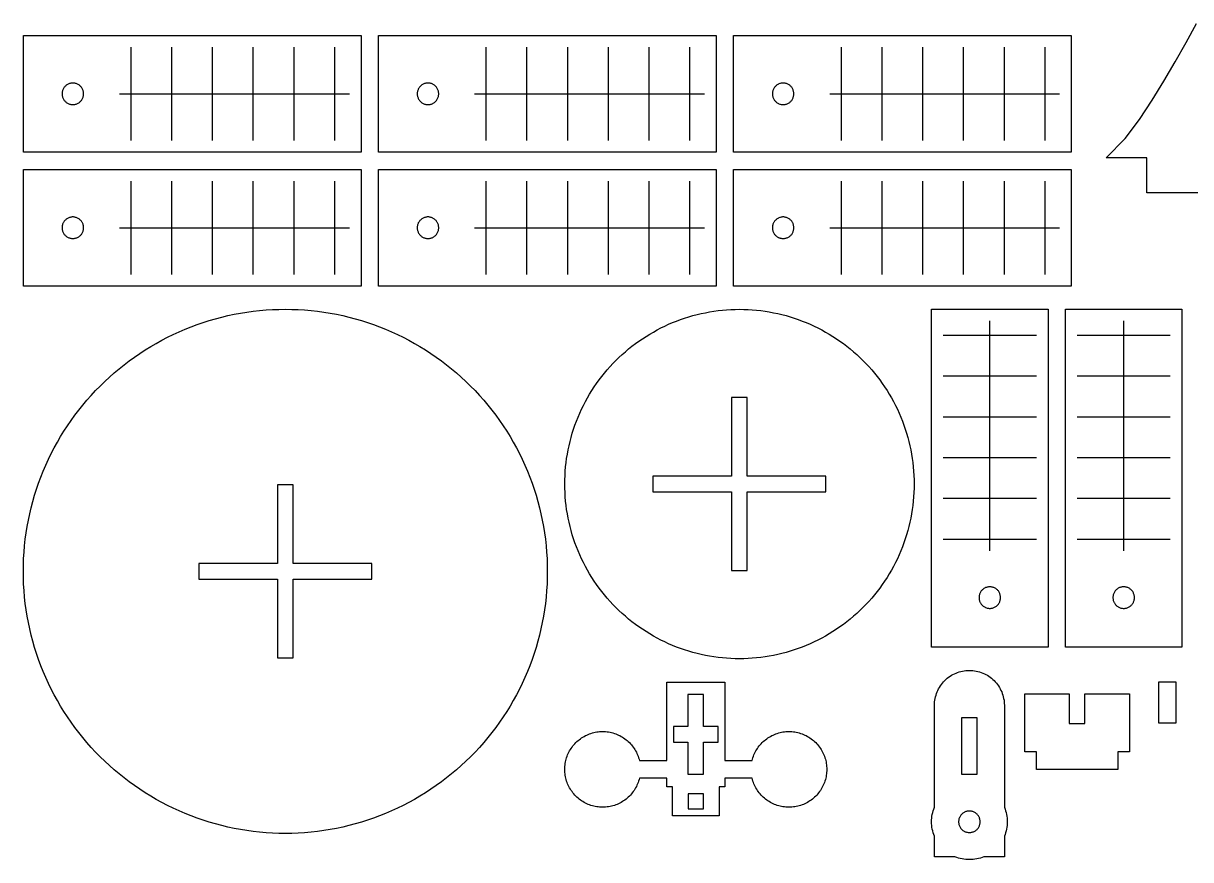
# Model space of a CAD drawing. Header units: millimetres. Extents: x 4 to 356, y 4 to 259.
# Drawn here: x 4 to 204.5, y 4.5 to 148.1 of the extents above; entities that cross this region are included whole.
import ezdxf

# ---------------------------------------------------------------- set-up
doc = ezdxf.new("R2010")
doc.units = ezdxf.units.MM
doc.layers.add('CUT', color=1, linetype='Continuous')
doc.layers.add('ENGRAVE', color=5, linetype='Continuous')

msp = doc.modelspace()

# ---------------------------------------------------------------- linework, layer by layer
at = {"layer": 'CUT'}
msp.add_lwpolyline([(210.65, 119), (197, 119), (197, 125), (190, 125), (193.27, 128.3), (195.7, 131.6), (197.88, 134.9), (199.92, 138.2), (201.86, 141.5), (203.72, 144.8), (205.52, 148.1)], dxfattribs=at)
for points in [[(4, 126), (4, 146), (62, 146), (62, 126)], [(65, 126), (65, 146), (123, 146), (123, 126)], [(126, 126), (126, 146), (184, 146), (184, 126)], [(14.35, 136.12), (14.33, 136.24), (14.31, 136.36), (14.29, 136.48), (14.25, 136.59), (14.21, 136.71), (14.16, 136.82), (14.1, 136.93), (14.04, 137.03), (13.97, 137.13), (13.89, 137.22), (13.81, 137.31), (13.72, 137.39), (13.63, 137.47), (13.53, 137.54), (13.42, 137.6), (13.32, 137.66), (13.21, 137.71), (13.09, 137.75), (12.98, 137.79), (12.86, 137.81), (12.74, 137.83), (12.62, 137.85), (12.5, 137.85), (12.38, 137.85), (12.26, 137.83), (12.14, 137.81), (12.02, 137.79), (11.91, 137.75), (11.79, 137.71), (11.68, 137.66), (11.57, 137.6), (11.47, 137.54), (11.37, 137.47), (11.28, 137.39), (11.19, 137.31), (11.11, 137.22), (11.03, 137.13), (10.96, 137.03), (10.9, 136.93), (10.84, 136.82), (10.79, 136.71), (10.75, 136.59), (10.71, 136.48), (10.69, 136.36), (10.67, 136.24), (10.65, 136.12), (10.65, 136), (10.65, 135.88), (10.67, 135.76), (10.69, 135.64), (10.71, 135.52), (10.75, 135.41), (10.79, 135.29), (10.84, 135.18), (10.9, 135.07), (10.96, 134.97), (11.03, 134.87), (11.11, 134.78), (11.19, 134.69), (11.28, 134.61), (11.37, 134.53), (11.47, 134.46), (11.57, 134.4), (11.68, 134.34), (11.79, 134.29), (11.91, 134.25), (12.02, 134.21), (12.14, 134.19), (12.26, 134.17), (12.38, 134.15), (12.5, 134.15), (12.62, 134.15), (12.74, 134.17), (12.86, 134.19), (12.98, 134.21), (13.09, 134.25), (13.21, 134.29), (13.32, 134.34), (13.42, 134.4), (13.53, 134.46), (13.63, 134.53), (13.72, 134.61), (13.81, 134.69), (13.89, 134.78), (13.97, 134.87), (14.04, 134.97), (14.1, 135.07), (14.16, 135.18), (14.21, 135.29), (14.25, 135.41), (14.29, 135.52), (14.31, 135.64), (14.33, 135.76), (14.35, 135.88), (14.35, 136)], [(75.35, 136.12), (75.33, 136.24), (75.31, 136.36), (75.29, 136.48), (75.25, 136.59), (75.21, 136.71), (75.16, 136.82), (75.1, 136.93), (75.04, 137.03), (74.97, 137.13), (74.89, 137.22), (74.81, 137.31), (74.72, 137.39), (74.63, 137.47), (74.53, 137.54), (74.42, 137.6), (74.32, 137.66), (74.21, 137.71), (74.09, 137.75), (73.98, 137.79), (73.86, 137.81), (73.74, 137.83), (73.62, 137.85), (73.5, 137.85), (73.38, 137.85), (73.26, 137.83), (73.14, 137.81), (73.02, 137.79), (72.91, 137.75), (72.79, 137.71), (72.68, 137.66), (72.58, 137.6), (72.47, 137.54), (72.37, 137.47), (72.28, 137.39), (72.19, 137.31), (72.11, 137.22), (72.03, 137.13), (71.96, 137.03), (71.9, 136.93), (71.84, 136.82), (71.79, 136.71), (71.75, 136.59), (71.71, 136.48), (71.69, 136.36), (71.67, 136.24), (71.65, 136.12), (71.65, 136), (71.65, 135.88), (71.67, 135.76), (71.69, 135.64), (71.71, 135.52), (71.75, 135.41), (71.79, 135.29), (71.84, 135.18), (71.9, 135.07), (71.96, 134.97), (72.03, 134.87), (72.11, 134.78), (72.19, 134.69), (72.28, 134.61), (72.37, 134.53), (72.47, 134.46), (72.58, 134.4), (72.68, 134.34), (72.79, 134.29), (72.91, 134.25), (73.02, 134.21), (73.14, 134.19), (73.26, 134.17), (73.38, 134.15), (73.5, 134.15), (73.62, 134.15), (73.74, 134.17), (73.86, 134.19), (73.98, 134.21), (74.09, 134.25), (74.21, 134.29), (74.32, 134.34), (74.42, 134.4), (74.53, 134.46), (74.63, 134.53), (74.72, 134.61), (74.81, 134.69), (74.89, 134.78), (74.97, 134.87), (75.04, 134.97), (75.1, 135.07), (75.16, 135.18), (75.21, 135.29), (75.25, 135.41), (75.29, 135.52), (75.31, 135.64), (75.33, 135.76), (75.35, 135.88), (75.35, 136)], [(136.35, 136.12), (136.33, 136.24), (136.31, 136.36), (136.29, 136.48), (136.25, 136.59), (136.21, 136.71), (136.16, 136.82), (136.1, 136.93), (136.04, 137.03), (135.97, 137.13), (135.89, 137.22), (135.81, 137.31), (135.72, 137.39), (135.63, 137.47), (135.53, 137.54), (135.43, 137.6), (135.32, 137.66), (135.21, 137.71), (135.09, 137.75), (134.98, 137.79), (134.86, 137.81), (134.74, 137.83), (134.62, 137.85), (134.5, 137.85), (134.38, 137.85), (134.26, 137.83), (134.14, 137.81), (134.02, 137.79), (133.91, 137.75), (133.79, 137.71), (133.68, 137.66), (133.57, 137.6), (133.47, 137.54), (133.37, 137.47), (133.28, 137.39), (133.19, 137.31), (133.11, 137.22), (133.03, 137.13), (132.96, 137.03), (132.9, 136.93), (132.84, 136.82), (132.79, 136.71), (132.75, 136.59), (132.71, 136.48), (132.69, 136.36), (132.67, 136.24), (132.65, 136.12), (132.65, 136), (132.65, 135.88), (132.67, 135.76), (132.69, 135.64), (132.71, 135.52), (132.75, 135.41), (132.79, 135.29), (132.84, 135.18), (132.9, 135.07), (132.96, 134.97), (133.03, 134.87), (133.11, 134.78), (133.19, 134.69), (133.28, 134.61), (133.37, 134.53), (133.47, 134.46), (133.57, 134.4), (133.68, 134.34), (133.79, 134.29), (133.91, 134.25), (134.02, 134.21), (134.14, 134.19), (134.26, 134.17), (134.38, 134.15), (134.5, 134.15), (134.62, 134.15), (134.74, 134.17), (134.86, 134.19), (134.98, 134.21), (135.09, 134.25), (135.21, 134.29), (135.32, 134.34), (135.43, 134.4), (135.53, 134.46), (135.63, 134.53), (135.72, 134.61), (135.81, 134.69), (135.89, 134.78), (135.97, 134.87), (136.04, 134.97), (136.1, 135.07), (136.16, 135.18), (136.21, 135.29), (136.25, 135.41), (136.29, 135.52), (136.31, 135.64), (136.33, 135.76), (136.35, 135.88), (136.35, 136)], [(4, 103), (4, 123), (62, 123), (62, 103)], [(65, 103), (65, 123), (123, 123), (123, 103)], [(126, 103), (126, 123), (184, 123), (184, 103)], [(14.35, 113.12), (14.33, 113.24), (14.31, 113.36), (14.29, 113.48), (14.25, 113.59), (14.21, 113.71), (14.16, 113.82), (14.1, 113.93), (14.04, 114.03), (13.97, 114.13), (13.89, 114.22), (13.81, 114.31), (13.72, 114.39), (13.63, 114.47), (13.53, 114.54), (13.42, 114.6), (13.32, 114.66), (13.21, 114.71), (13.09, 114.75), (12.98, 114.79), (12.86, 114.81), (12.74, 114.83), (12.62, 114.85), (12.5, 114.85), (12.38, 114.85), (12.26, 114.83), (12.14, 114.81), (12.02, 114.79), (11.91, 114.75), (11.79, 114.71), (11.68, 114.66), (11.57, 114.6), (11.47, 114.54), (11.37, 114.47), (11.28, 114.39), (11.19, 114.31), (11.11, 114.22), (11.03, 114.13), (10.96, 114.03), (10.9, 113.93), (10.84, 113.82), (10.79, 113.71), (10.75, 113.59), (10.71, 113.48), (10.69, 113.36), (10.67, 113.24), (10.65, 113.12), (10.65, 113), (10.65, 112.88), (10.67, 112.76), (10.69, 112.64), (10.71, 112.52), (10.75, 112.41), (10.79, 112.29), (10.84, 112.18), (10.9, 112.07), (10.96, 111.97), (11.03, 111.87), (11.11, 111.78), (11.19, 111.69), (11.28, 111.61), (11.37, 111.53), (11.47, 111.46), (11.57, 111.4), (11.68, 111.34), (11.79, 111.29), (11.91, 111.25), (12.02, 111.21), (12.14, 111.19), (12.26, 111.17), (12.38, 111.15), (12.5, 111.15), (12.62, 111.15), (12.74, 111.17), (12.86, 111.19), (12.98, 111.21), (13.09, 111.25), (13.21, 111.29), (13.32, 111.34), (13.42, 111.4), (13.53, 111.46), (13.63, 111.53), (13.72, 111.61), (13.81, 111.69), (13.89, 111.78), (13.97, 111.87), (14.04, 111.97), (14.1, 112.07), (14.16, 112.18), (14.21, 112.29), (14.25, 112.41), (14.29, 112.52), (14.31, 112.64), (14.33, 112.76), (14.35, 112.88), (14.35, 113)], [(75.35, 113.12), (75.33, 113.24), (75.31, 113.36), (75.29, 113.48), (75.25, 113.59), (75.21, 113.71), (75.16, 113.82), (75.1, 113.93), (75.04, 114.03), (74.97, 114.13), (74.89, 114.22), (74.81, 114.31), (74.72, 114.39), (74.63, 114.47), (74.53, 114.54), (74.42, 114.6), (74.32, 114.66), (74.21, 114.71), (74.09, 114.75), (73.98, 114.79), (73.86, 114.81), (73.74, 114.83), (73.62, 114.85), (73.5, 114.85), (73.38, 114.85), (73.26, 114.83), (73.14, 114.81), (73.02, 114.79), (72.91, 114.75), (72.79, 114.71), (72.68, 114.66), (72.58, 114.6), (72.47, 114.54), (72.37, 114.47), (72.28, 114.39), (72.19, 114.31), (72.11, 114.22), (72.03, 114.13), (71.96, 114.03), (71.9, 113.93), (71.84, 113.82), (71.79, 113.71), (71.75, 113.59), (71.71, 113.48), (71.69, 113.36), (71.67, 113.24), (71.65, 113.12), (71.65, 113), (71.65, 112.88), (71.67, 112.76), (71.69, 112.64), (71.71, 112.52), (71.75, 112.41), (71.79, 112.29), (71.84, 112.18), (71.9, 112.07), (71.96, 111.97), (72.03, 111.87), (72.11, 111.78), (72.19, 111.69), (72.28, 111.61), (72.37, 111.53), (72.47, 111.46), (72.58, 111.4), (72.68, 111.34), (72.79, 111.29), (72.91, 111.25), (73.02, 111.21), (73.14, 111.19), (73.26, 111.17), (73.38, 111.15), (73.5, 111.15), (73.62, 111.15), (73.74, 111.17), (73.86, 111.19), (73.98, 111.21), (74.09, 111.25), (74.21, 111.29), (74.32, 111.34), (74.42, 111.4), (74.53, 111.46), (74.63, 111.53), (74.72, 111.61), (74.81, 111.69), (74.89, 111.78), (74.97, 111.87), (75.04, 111.97), (75.1, 112.07), (75.16, 112.18), (75.21, 112.29), (75.25, 112.41), (75.29, 112.52), (75.31, 112.64), (75.33, 112.76), (75.35, 112.88), (75.35, 113)], [(136.35, 113.12), (136.33, 113.24), (136.31, 113.36), (136.29, 113.48), (136.25, 113.59), (136.21, 113.71), (136.16, 113.82), (136.1, 113.93), (136.04, 114.03), (135.97, 114.13), (135.89, 114.22), (135.81, 114.31), (135.72, 114.39), (135.63, 114.47), (135.53, 114.54), (135.43, 114.6), (135.32, 114.66), (135.21, 114.71), (135.09, 114.75), (134.98, 114.79), (134.86, 114.81), (134.74, 114.83), (134.62, 114.85), (134.5, 114.85), (134.38, 114.85), (134.26, 114.83), (134.14, 114.81), (134.02, 114.79), (133.91, 114.75), (133.79, 114.71), (133.68, 114.66), (133.57, 114.6), (133.47, 114.54), (133.37, 114.47), (133.28, 114.39), (133.19, 114.31), (133.11, 114.22), (133.03, 114.13), (132.96, 114.03), (132.9, 113.93), (132.84, 113.82), (132.79, 113.71), (132.75, 113.59), (132.71, 113.48), (132.69, 113.36), (132.67, 113.24), (132.65, 113.12), (132.65, 113), (132.65, 112.88), (132.67, 112.76), (132.69, 112.64), (132.71, 112.52), (132.75, 112.41), (132.79, 112.29), (132.84, 112.18), (132.9, 112.07), (132.96, 111.97), (133.03, 111.87), (133.11, 111.78), (133.19, 111.69), (133.28, 111.61), (133.37, 111.53), (133.47, 111.46), (133.57, 111.4), (133.68, 111.34), (133.79, 111.29), (133.91, 111.25), (134.02, 111.21), (134.14, 111.19), (134.26, 111.17), (134.38, 111.15), (134.5, 111.15), (134.62, 111.15), (134.74, 111.17), (134.86, 111.19), (134.98, 111.21), (135.09, 111.25), (135.21, 111.29), (135.32, 111.34), (135.43, 111.4), (135.53, 111.46), (135.63, 111.53), (135.72, 111.61), (135.81, 111.69), (135.89, 111.78), (135.97, 111.87), (136.04, 111.97), (136.1, 112.07), (136.16, 112.18), (136.21, 112.29), (136.25, 112.41), (136.29, 112.52), (136.31, 112.64), (136.33, 112.76), (136.35, 112.88), (136.35, 113)], [(93.99, 52.9), (93.95, 51.79), (93.88, 50.69), (93.78, 49.59), (93.66, 48.49), (93.51, 47.4), (93.34, 46.31), (93.14, 45.22), (92.91, 44.14), (92.65, 43.07), (92.37, 42), (92.06, 40.94), (91.73, 39.88), (91.37, 38.84), (90.98, 37.8), (90.57, 36.78), (90.14, 35.76), (89.68, 34.76), (89.2, 33.77), (88.69, 32.79), (88.15, 31.82), (87.6, 30.87), (87.02, 29.93), (86.42, 29), (85.79, 28.09), (85.14, 27.19), (84.48, 26.31), (83.79, 25.45), (83.07, 24.61), (82.34, 23.78), (81.59, 22.97), (80.82, 22.18), (80.03, 21.41), (79.22, 20.66), (78.39, 19.93), (77.55, 19.21), (76.69, 18.52), (75.81, 17.86), (74.91, 17.21), (74, 16.58), (73.07, 15.98), (72.13, 15.4), (71.18, 14.85), (70.21, 14.31), (69.23, 13.8), (68.24, 13.32), (67.24, 12.86), (66.22, 12.43), (65.2, 12.02), (64.16, 11.63), (63.12, 11.27), (62.06, 10.94), (61, 10.63), (59.93, 10.35), (58.86, 10.09), (57.78, 9.86), (56.69, 9.66), (55.6, 9.49), (54.51, 9.34), (53.41, 9.22), (52.31, 9.12), (51.21, 9.05), (50.1, 9.01), (49, 9), (47.9, 9.01), (46.79, 9.05), (45.69, 9.12), (44.59, 9.22), (43.49, 9.34), (42.4, 9.49), (41.31, 9.66), (40.22, 9.86), (39.14, 10.09), (38.07, 10.35), (37, 10.63), (35.94, 10.94), (34.88, 11.27), (33.84, 11.63), (32.8, 12.02), (31.78, 12.43), (30.76, 12.86), (29.76, 13.32), (28.77, 13.8), (27.79, 14.31), (26.82, 14.85), (25.87, 15.4), (24.93, 15.98), (24, 16.58), (23.09, 17.21), (22.19, 17.86), (21.31, 18.52), (20.45, 19.21), (19.61, 19.93), (18.78, 20.66), (17.97, 21.41), (17.18, 22.18), (16.41, 22.97), (15.66, 23.78), (14.93, 24.61), (14.21, 25.45), (13.52, 26.31), (12.86, 27.19), (12.21, 28.09), (11.58, 29), (10.98, 29.93), (10.4, 30.87), (9.85, 31.82), (9.31, 32.79), (8.8, 33.77), (8.32, 34.76), (7.86, 35.76), (7.43, 36.78), (7.02, 37.8), (6.63, 38.84), (6.27, 39.88), (5.94, 40.94), (5.63, 42), (5.35, 43.07), (5.09, 44.14), (4.86, 45.22), (4.66, 46.31), (4.49, 47.4), (4.34, 48.49), (4.22, 49.59), (4.12, 50.69), (4.05, 51.79), (4.01, 52.9), (4, 54), (4.01, 55.1), (4.05, 56.21), (4.12, 57.31), (4.22, 58.41), (4.34, 59.51), (4.49, 60.6), (4.66, 61.69), (4.86, 62.78), (5.09, 63.86), (5.35, 64.93), (5.63, 66), (5.94, 67.06), (6.27, 68.12), (6.63, 69.16), (7.02, 70.2), (7.43, 71.22), (7.86, 72.24), (8.32, 73.24), (8.8, 74.23), (9.31, 75.21), (9.85, 76.18), (10.4, 77.13), (10.98, 78.07), (11.58, 79), (12.21, 79.91), (12.86, 80.81), (13.52, 81.69), (14.21, 82.55), (14.93, 83.39), (15.66, 84.22), (16.41, 85.03), (17.18, 85.82), (17.97, 86.59), (18.78, 87.34), (19.61, 88.07), (20.45, 88.79), (21.31, 89.48), (22.19, 90.14), (23.09, 90.79), (24, 91.42), (24.93, 92.02), (25.87, 92.6), (26.82, 93.15), (27.79, 93.69), (28.77, 94.2), (29.76, 94.68), (30.76, 95.14), (31.78, 95.57), (32.8, 95.98), (33.84, 96.37), (34.88, 96.73), (35.94, 97.06), (37, 97.37), (38.07, 97.65), (39.14, 97.91), (40.22, 98.14), (41.31, 98.34), (42.4, 98.51), (43.49, 98.66), (44.59, 98.78), (45.69, 98.88), (46.79, 98.95), (47.9, 98.99), (49, 99), (50.1, 98.99), (51.21, 98.95), (52.31, 98.88), (53.41, 98.78), (54.51, 98.66), (55.6, 98.51), (56.69, 98.34), (57.78, 98.14), (58.86, 97.91), (59.93, 97.65), (61, 97.37), (62.06, 97.06), (63.12, 96.73), (64.16, 96.37), (65.2, 95.98), (66.22, 95.57), (67.24, 95.14), (68.24, 94.68), (69.23, 94.2), (70.21, 93.69), (71.18, 93.15), (72.13, 92.6), (73.07, 92.02), (74, 91.42), (74.91, 90.79), (75.81, 90.14), (76.69, 89.48), (77.55, 88.79), (78.39, 88.07), (79.22, 87.34), (80.03, 86.59), (80.82, 85.82), (81.59, 85.03), (82.34, 84.22), (83.07, 83.39), (83.79, 82.55), (84.48, 81.69), (85.14, 80.81), (85.79, 79.91), (86.42, 79), (87.02, 78.07), (87.6, 77.13), (88.15, 76.18), (88.69, 75.21), (89.2, 74.23), (89.68, 73.24), (90.14, 72.24), (90.57, 71.22), (90.98, 70.2), (91.37, 69.16), (91.73, 68.12), (92.06, 67.06), (92.37, 66), (92.65, 64.93), (92.91, 63.86), (93.14, 62.78), (93.34, 61.69), (93.51, 60.6), (93.66, 59.51), (93.78, 58.41), (93.88, 57.31), (93.95, 56.21), (93.99, 55.1), (94, 54)], [(156.99, 68.26), (156.96, 67.53), (156.92, 66.79), (156.86, 66.06), (156.77, 65.33), (156.68, 64.6), (156.56, 63.87), (156.42, 63.15), (156.27, 62.43), (156.1, 61.71), (155.91, 61), (155.71, 60.29), (155.49, 59.59), (155.25, 58.89), (154.99, 58.2), (154.72, 57.52), (154.43, 56.84), (154.12, 56.17), (153.8, 55.51), (153.46, 54.86), (153.1, 54.21), (152.73, 53.58), (152.35, 52.95), (151.94, 52.33), (151.53, 51.73), (151.1, 51.13), (150.65, 50.54), (150.19, 49.97), (149.72, 49.4), (149.23, 48.85), (148.73, 48.31), (148.21, 47.79), (147.69, 47.27), (147.15, 46.77), (146.6, 46.28), (146.03, 45.81), (145.46, 45.35), (144.87, 44.9), (144.27, 44.47), (143.67, 44.06), (143.05, 43.65), (142.42, 43.27), (141.79, 42.9), (141.14, 42.54), (140.49, 42.2), (139.83, 41.88), (139.16, 41.57), (138.48, 41.28), (137.8, 41.01), (137.11, 40.75), (136.41, 40.51), (135.71, 40.29), (135, 40.09), (134.29, 39.9), (133.57, 39.73), (132.85, 39.58), (132.13, 39.44), (131.4, 39.32), (130.67, 39.23), (129.94, 39.14), (129.21, 39.08), (128.47, 39.04), (127.74, 39.01), (127, 39), (126.26, 39.01), (125.53, 39.04), (124.79, 39.08), (124.06, 39.14), (123.33, 39.23), (122.6, 39.32), (121.87, 39.44), (121.15, 39.58), (120.43, 39.73), (119.71, 39.9), (119, 40.09), (118.29, 40.29), (117.59, 40.51), (116.89, 40.75), (116.2, 41.01), (115.52, 41.28), (114.84, 41.57), (114.17, 41.88), (113.51, 42.2), (112.86, 42.54), (112.21, 42.9), (111.58, 43.27), (110.95, 43.65), (110.33, 44.06), (109.73, 44.47), (109.13, 44.9), (108.54, 45.35), (107.97, 45.81), (107.4, 46.28), (106.85, 46.77), (106.31, 47.27), (105.79, 47.79), (105.27, 48.31), (104.77, 48.85), (104.28, 49.4), (103.81, 49.97), (103.35, 50.54), (102.9, 51.13), (102.47, 51.73), (102.06, 52.33), (101.65, 52.95), (101.27, 53.58), (100.9, 54.21), (100.54, 54.86), (100.2, 55.51), (99.88, 56.17), (99.57, 56.84), (99.28, 57.52), (99.01, 58.2), (98.75, 58.89), (98.51, 59.59), (98.29, 60.29), (98.09, 61), (97.9, 61.71), (97.73, 62.43), (97.58, 63.15), (97.44, 63.87), (97.32, 64.6), (97.23, 65.33), (97.14, 66.06), (97.08, 66.79), (97.04, 67.53), (97.01, 68.26), (97, 69), (97.01, 69.74), (97.04, 70.47), (97.08, 71.21), (97.14, 71.94), (97.23, 72.67), (97.32, 73.4), (97.44, 74.13), (97.58, 74.85), (97.73, 75.57), (97.9, 76.29), (98.09, 77), (98.29, 77.71), (98.51, 78.41), (98.75, 79.11), (99.01, 79.8), (99.28, 80.48), (99.57, 81.16), (99.88, 81.83), (100.2, 82.49), (100.54, 83.14), (100.9, 83.79), (101.27, 84.42), (101.65, 85.05), (102.06, 85.67), (102.47, 86.27), (102.9, 86.87), (103.35, 87.46), (103.81, 88.03), (104.28, 88.6), (104.77, 89.15), (105.27, 89.69), (105.79, 90.21), (106.31, 90.73), (106.85, 91.23), (107.4, 91.72), (107.97, 92.19), (108.54, 92.65), (109.13, 93.1), (109.73, 93.53), (110.33, 93.94), (110.95, 94.35), (111.58, 94.73), (112.21, 95.1), (112.86, 95.46), (113.51, 95.8), (114.17, 96.12), (114.84, 96.43), (115.52, 96.72), (116.2, 96.99), (116.89, 97.25), (117.59, 97.49), (118.29, 97.71), (119, 97.91), (119.71, 98.1), (120.43, 98.27), (121.15, 98.42), (121.87, 98.56), (122.6, 98.68), (123.33, 98.77), (124.06, 98.86), (124.79, 98.92), (125.53, 98.96), (126.26, 98.99), (127, 99), (127.74, 98.99), (128.47, 98.96), (129.21, 98.92), (129.94, 98.86), (130.67, 98.77), (131.4, 98.68), (132.13, 98.56), (132.85, 98.42), (133.57, 98.27), (134.29, 98.1), (135, 97.91), (135.71, 97.71), (136.41, 97.49), (137.11, 97.25), (137.8, 96.99), (138.48, 96.72), (139.16, 96.43), (139.83, 96.12), (140.49, 95.8), (141.14, 95.46), (141.79, 95.1), (142.42, 94.73), (143.05, 94.35), (143.67, 93.94), (144.27, 93.53), (144.87, 93.1), (145.46, 92.65), (146.03, 92.19), (146.6, 91.72), (147.15, 91.23), (147.69, 90.73), (148.21, 90.21), (148.73, 89.69), (149.23, 89.15), (149.72, 88.6), (150.19, 88.03), (150.65, 87.46), (151.1, 86.87), (151.53, 86.27), (151.94, 85.67), (152.35, 85.05), (152.73, 84.42), (153.1, 83.79), (153.46, 83.14), (153.8, 82.49), (154.12, 81.83), (154.43, 81.16), (154.72, 80.48), (154.99, 79.8), (155.25, 79.11), (155.49, 78.41), (155.71, 77.71), (155.91, 77), (156.1, 76.29), (156.27, 75.57), (156.42, 74.85), (156.56, 74.13), (156.68, 73.4), (156.77, 72.67), (156.86, 71.94), (156.92, 71.21), (156.96, 70.47), (156.99, 69.74), (157, 69)], [(180, 41), (160, 41), (160, 99), (180, 99)], [(203, 41), (183, 41), (183, 99), (203, 99)], [(128.35, 70.35), (128.35, 83.85), (125.65, 83.85), (125.65, 70.35), (112.15, 70.35), (112.15, 67.65), (125.65, 67.65), (125.65, 54.15), (128.35, 54.15), (128.35, 67.65), (141.85, 67.65), (141.85, 70.35)], [(50.35, 55.35), (50.35, 68.85), (47.65, 68.85), (47.65, 55.35), (34.15, 55.35), (34.15, 52.65), (47.65, 52.65), (47.65, 39.15), (50.35, 39.15), (50.35, 52.65), (63.85, 52.65), (63.85, 55.35)], [(169.88, 51.35), (169.76, 51.33), (169.64, 51.31), (169.52, 51.29), (169.41, 51.25), (169.29, 51.21), (169.18, 51.16), (169.07, 51.1), (168.97, 51.04), (168.87, 50.97), (168.78, 50.89), (168.69, 50.81), (168.61, 50.72), (168.53, 50.63), (168.46, 50.53), (168.4, 50.43), (168.34, 50.32), (168.29, 50.21), (168.25, 50.09), (168.21, 49.98), (168.19, 49.86), (168.17, 49.74), (168.15, 49.62), (168.15, 49.5), (168.15, 49.38), (168.17, 49.26), (168.19, 49.14), (168.21, 49.02), (168.25, 48.91), (168.29, 48.79), (168.34, 48.68), (168.4, 48.57), (168.46, 48.47), (168.53, 48.37), (168.61, 48.28), (168.69, 48.19), (168.78, 48.11), (168.87, 48.03), (168.97, 47.96), (169.07, 47.9), (169.18, 47.84), (169.29, 47.79), (169.41, 47.75), (169.52, 47.71), (169.64, 47.69), (169.76, 47.67), (169.88, 47.65), (170, 47.65), (170.12, 47.65), (170.24, 47.67), (170.36, 47.69), (170.48, 47.71), (170.59, 47.75), (170.71, 47.79), (170.82, 47.84), (170.93, 47.9), (171.03, 47.96), (171.13, 48.03), (171.22, 48.11), (171.31, 48.19), (171.39, 48.28), (171.47, 48.37), (171.54, 48.47), (171.6, 48.57), (171.66, 48.68), (171.71, 48.79), (171.75, 48.91), (171.79, 49.02), (171.81, 49.14), (171.83, 49.26), (171.85, 49.38), (171.85, 49.5), (171.85, 49.62), (171.83, 49.74), (171.81, 49.86), (171.79, 49.98), (171.75, 50.09), (171.71, 50.21), (171.66, 50.32), (171.6, 50.43), (171.54, 50.53), (171.47, 50.63), (171.39, 50.72), (171.31, 50.81), (171.22, 50.89), (171.13, 50.97), (171.03, 51.04), (170.93, 51.1), (170.82, 51.16), (170.71, 51.21), (170.59, 51.25), (170.48, 51.29), (170.36, 51.31), (170.24, 51.33), (170.12, 51.35), (170, 51.35)], [(192.88, 51.35), (192.76, 51.33), (192.64, 51.31), (192.52, 51.29), (192.41, 51.25), (192.29, 51.21), (192.18, 51.16), (192.07, 51.1), (191.97, 51.04), (191.87, 50.97), (191.78, 50.89), (191.69, 50.81), (191.61, 50.72), (191.53, 50.63), (191.46, 50.53), (191.4, 50.43), (191.34, 50.32), (191.29, 50.21), (191.25, 50.09), (191.21, 49.98), (191.19, 49.86), (191.17, 49.74), (191.15, 49.62), (191.15, 49.5), (191.15, 49.38), (191.17, 49.26), (191.19, 49.14), (191.21, 49.02), (191.25, 48.91), (191.29, 48.79), (191.34, 48.68), (191.4, 48.57), (191.46, 48.47), (191.53, 48.37), (191.61, 48.28), (191.69, 48.19), (191.78, 48.11), (191.87, 48.03), (191.97, 47.96), (192.07, 47.9), (192.18, 47.84), (192.29, 47.79), (192.41, 47.75), (192.52, 47.71), (192.64, 47.69), (192.76, 47.67), (192.88, 47.65), (193, 47.65), (193.12, 47.65), (193.24, 47.67), (193.36, 47.69), (193.48, 47.71), (193.59, 47.75), (193.71, 47.79), (193.82, 47.84), (193.93, 47.9), (194.03, 47.96), (194.13, 48.03), (194.22, 48.11), (194.31, 48.19), (194.39, 48.28), (194.47, 48.37), (194.54, 48.47), (194.6, 48.57), (194.66, 48.68), (194.71, 48.79), (194.75, 48.91), (194.79, 49.02), (194.81, 49.14), (194.83, 49.26), (194.85, 49.38), (194.85, 49.5), (194.85, 49.62), (194.83, 49.74), (194.81, 49.86), (194.79, 49.98), (194.75, 50.09), (194.71, 50.21), (194.66, 50.32), (194.6, 50.43), (194.54, 50.53), (194.47, 50.63), (194.39, 50.72), (194.31, 50.81), (194.22, 50.89), (194.13, 50.97), (194.03, 51.04), (193.93, 51.1), (193.82, 51.16), (193.71, 51.21), (193.59, 51.25), (193.48, 51.29), (193.36, 51.31), (193.24, 51.33), (193.12, 51.35), (193, 51.35)], [(172.72, 12.89), (172.81, 12.58), (172.88, 12.27), (172.93, 11.95), (172.97, 11.64), (172.99, 11.32), (173, 11), (172.99, 10.68), (172.97, 10.36), (172.93, 10.05), (172.88, 9.73), (172.81, 9.42), (172.72, 9.11), (172.62, 8.81), (172.51, 8.51), (172.5, 8.5), (172.5, 5), (169, 5), (168.99, 4.99), (168.69, 4.88), (168.39, 4.78), (168.08, 4.69), (167.77, 4.62), (167.45, 4.57), (167.14, 4.53), (166.82, 4.51), (166.5, 4.5), (166.18, 4.51), (165.86, 4.53), (165.55, 4.57), (165.23, 4.62), (164.92, 4.69), (164.61, 4.78), (164.31, 4.88), (164.01, 4.99), (164, 5), (160.5, 5), (160.5, 8.5), (160.49, 8.51), (160.38, 8.81), (160.28, 9.11), (160.19, 9.42), (160.12, 9.73), (160.07, 10.05), (160.03, 10.36), (160.01, 10.68), (160, 11), (160.01, 11.32), (160.03, 11.64), (160.07, 11.95), (160.12, 12.27), (160.19, 12.58), (160.28, 12.89), (160.38, 13.19), (160.49, 13.49), (160.5, 13.5), (160.5, 31), (160.51, 31.29), (160.53, 31.59), (160.56, 31.88), (160.62, 32.17), (160.68, 32.46), (160.76, 32.74), (160.85, 33.02), (160.96, 33.3), (161.08, 33.57), (161.21, 33.83), (161.35, 34.08), (161.51, 34.33), (161.68, 34.57), (161.86, 34.81), (162.05, 35.03), (162.26, 35.24), (162.47, 35.45), (162.69, 35.64), (162.93, 35.82), (163.17, 35.99), (163.42, 36.15), (163.67, 36.29), (163.93, 36.42), (164.2, 36.54), (164.48, 36.65), (164.76, 36.74), (165.04, 36.82), (165.33, 36.88), (165.62, 36.94), (165.91, 36.97), (166.21, 36.99), (166.5, 37), (166.79, 36.99), (167.09, 36.97), (167.38, 36.94), (167.67, 36.88), (167.96, 36.82), (168.24, 36.74), (168.52, 36.65), (168.8, 36.54), (169.07, 36.42), (169.33, 36.29), (169.58, 36.15), (169.83, 35.99), (170.07, 35.82), (170.31, 35.64), (170.53, 35.45), (170.74, 35.24), (170.95, 35.03), (171.14, 34.81), (171.32, 34.57), (171.49, 34.33), (171.65, 34.08), (171.79, 33.83), (171.92, 33.57), (172.04, 33.3), (172.15, 33.02), (172.24, 32.74), (172.32, 32.46), (172.38, 32.17), (172.44, 31.88), (172.47, 31.59), (172.49, 31.29), (172.5, 31), (172.5, 13.5), (172.51, 13.49), (172.62, 13.19)], [(136.52, 26.42), (136.77, 26.38), (137.02, 26.32), (137.26, 26.26), (137.51, 26.18), (137.75, 26.1), (137.99, 26.01), (138.22, 25.9), (138.45, 25.79), (138.68, 25.67), (138.9, 25.54), (139.11, 25.4), (139.32, 25.26), (139.52, 25.1), (139.72, 24.94), (139.91, 24.77), (140.1, 24.6), (140.27, 24.41), (140.44, 24.22), (140.6, 24.02), (140.76, 23.82), (140.9, 23.61), (141.04, 23.4), (141.17, 23.18), (141.29, 22.95), (141.4, 22.72), (141.51, 22.49), (141.6, 22.25), (141.68, 22.01), (141.76, 21.76), (141.82, 21.52), (141.88, 21.27), (141.92, 21.02), (141.95, 20.76), (141.98, 20.51), (141.99, 20.26), (142, 20), (141.99, 19.74), (141.98, 19.49), (141.95, 19.24), (141.92, 18.98), (141.88, 18.73), (141.82, 18.48), (141.76, 18.24), (141.68, 17.99), (141.6, 17.75), (141.51, 17.51), (141.4, 17.28), (141.29, 17.05), (141.17, 16.82), (141.04, 16.6), (140.9, 16.39), (140.76, 16.18), (140.6, 15.98), (140.44, 15.78), (140.27, 15.59), (140.1, 15.4), (139.91, 15.23), (139.72, 15.06), (139.52, 14.9), (139.32, 14.74), (139.11, 14.6), (138.9, 14.46), (138.68, 14.33), (138.45, 14.21), (138.22, 14.1), (137.99, 13.99), (137.75, 13.9), (137.51, 13.82), (137.26, 13.74), (137.02, 13.68), (136.77, 13.62), (136.52, 13.58), (136.26, 13.55), (136.01, 13.52), (135.76, 13.51), (135.5, 13.5), (135.24, 13.51), (134.99, 13.52), (134.74, 13.55), (134.48, 13.58), (134.23, 13.62), (133.98, 13.68), (133.74, 13.74), (133.49, 13.82), (133.25, 13.9), (133.01, 13.99), (132.78, 14.1), (132.55, 14.21), (132.32, 14.33), (132.1, 14.46), (131.89, 14.6), (131.68, 14.74), (131.48, 14.9), (131.28, 15.06), (131.09, 15.23), (130.9, 15.4), (130.73, 15.59), (130.56, 15.78), (130.4, 15.98), (130.24, 16.18), (130.1, 16.39), (129.96, 16.6), (129.83, 16.82), (129.71, 17.05), (129.6, 17.28), (129.49, 17.51), (129.4, 17.75), (129.32, 17.99), (129.24, 18.24), (129.18, 18.48), (129.18, 18.5), (124.5, 18.5), (124.5, 17), (123.5, 17), (123.5, 12), (115.5, 12), (115.5, 17), (114.5, 17), (114.5, 18.5), (109.82, 18.5), (109.82, 18.48), (109.76, 18.24), (109.68, 17.99), (109.6, 17.75), (109.51, 17.51), (109.4, 17.28), (109.29, 17.05), (109.17, 16.82), (109.04, 16.6), (108.9, 16.39), (108.76, 16.18), (108.6, 15.98), (108.44, 15.78), (108.27, 15.59), (108.1, 15.4), (107.91, 15.23), (107.72, 15.06), (107.52, 14.9), (107.32, 14.74), (107.11, 14.6), (106.9, 14.46), (106.68, 14.33), (106.45, 14.21), (106.22, 14.1), (105.99, 13.99), (105.75, 13.9), (105.51, 13.82), (105.26, 13.74), (105.02, 13.68), (104.77, 13.62), (104.52, 13.58), (104.26, 13.55), (104.01, 13.52), (103.76, 13.51), (103.5, 13.5), (103.24, 13.51), (102.99, 13.52), (102.74, 13.55), (102.48, 13.58), (102.23, 13.62), (101.98, 13.68), (101.74, 13.74), (101.49, 13.82), (101.25, 13.9), (101.01, 13.99), (100.78, 14.1), (100.55, 14.21), (100.32, 14.33), (100.1, 14.46), (99.89, 14.6), (99.68, 14.74), (99.48, 14.9), (99.28, 15.06), (99.09, 15.23), (98.9, 15.4), (98.73, 15.59), (98.56, 15.78), (98.4, 15.98), (98.24, 16.18), (98.1, 16.39), (97.96, 16.6), (97.83, 16.82), (97.71, 17.05), (97.6, 17.28), (97.49, 17.51), (97.4, 17.75), (97.32, 17.99), (97.24, 18.24), (97.18, 18.48), (97.12, 18.73), (97.08, 18.98), (97.05, 19.24), (97.02, 19.49), (97.01, 19.74), (97, 20), (97.01, 20.26), (97.02, 20.51), (97.05, 20.76), (97.08, 21.02), (97.12, 21.27), (97.18, 21.52), (97.24, 21.76), (97.32, 22.01), (97.4, 22.25), (97.49, 22.49), (97.6, 22.72), (97.71, 22.95), (97.83, 23.18), (97.96, 23.4), (98.1, 23.61), (98.24, 23.82), (98.4, 24.02), (98.56, 24.22), (98.73, 24.41), (98.9, 24.6), (99.09, 24.77), (99.28, 24.94), (99.48, 25.1), (99.68, 25.26), (99.89, 25.4), (100.1, 25.54), (100.32, 25.67), (100.55, 25.79), (100.78, 25.9), (101.01, 26.01), (101.25, 26.1), (101.49, 26.18), (101.74, 26.26), (101.98, 26.32), (102.23, 26.38), (102.48, 26.42), (102.74, 26.45), (102.99, 26.48), (103.24, 26.49), (103.5, 26.5), (103.76, 26.49), (104.01, 26.48), (104.26, 26.45), (104.52, 26.42), (104.77, 26.38), (105.02, 26.32), (105.26, 26.26), (105.51, 26.18), (105.75, 26.1), (105.99, 26.01), (106.22, 25.9), (106.45, 25.79), (106.68, 25.67), (106.9, 25.54), (107.11, 25.4), (107.32, 25.26), (107.52, 25.1), (107.72, 24.94), (107.91, 24.77), (108.1, 24.6), (108.27, 24.41), (108.44, 24.22), (108.6, 24.02), (108.76, 23.82), (108.9, 23.61), (109.04, 23.4), (109.17, 23.18), (109.29, 22.95), (109.4, 22.72), (109.51, 22.49), (109.6, 22.25), (109.68, 22.01), (109.76, 21.76), (109.82, 21.52), (109.82, 21.5), (114.5, 21.5), (114.5, 35), (124.5, 35), (124.5, 21.5), (129.18, 21.5), (129.18, 21.52), (129.24, 21.76), (129.32, 22.01), (129.4, 22.25), (129.49, 22.49), (129.6, 22.72), (129.71, 22.95), (129.83, 23.18), (129.96, 23.4), (130.1, 23.61), (130.24, 23.82), (130.4, 24.02), (130.56, 24.22), (130.73, 24.41), (130.9, 24.6), (131.09, 24.77), (131.28, 24.94), (131.48, 25.1), (131.68, 25.26), (131.89, 25.4), (132.1, 25.54), (132.32, 25.67), (132.55, 25.79), (132.78, 25.9), (133.01, 26.01), (133.25, 26.1), (133.49, 26.18), (133.74, 26.26), (133.98, 26.32), (134.23, 26.38), (134.48, 26.42), (134.74, 26.45), (134.99, 26.48), (135.24, 26.49), (135.5, 26.5), (135.76, 26.49), (136.01, 26.48), (136.26, 26.45)], [(202, 28), (202, 35), (199, 35), (199, 28)], [(115.65, 27.35), (115.65, 24.65), (118.15, 24.65), (118.15, 19.15), (120.85, 19.15), (120.85, 24.65), (123.35, 24.65), (123.35, 27.35), (120.85, 27.35), (120.85, 32.85), (118.15, 32.85), (118.15, 27.35)], [(178, 20), (178, 23), (176, 23), (176, 33), (183.65, 33), (183.65, 27.9), (186.35, 27.9), (186.35, 33), (194, 33), (194, 23), (192, 23), (192, 20)], [(165.15, 28.85), (165.15, 19.15), (167.85, 19.15), (167.85, 28.85)], [(118.2, 15.8), (118.2, 13.2), (120.8, 13.2), (120.8, 15.8)], [(166.26, 12.83), (166.14, 12.81), (166.02, 12.79), (165.91, 12.75), (165.79, 12.71), (165.68, 12.66), (165.57, 12.6), (165.47, 12.54), (165.37, 12.47), (165.28, 12.39), (165.19, 12.31), (165.11, 12.22), (165.03, 12.13), (164.96, 12.03), (164.9, 11.93), (164.84, 11.82), (164.79, 11.71), (164.75, 11.59), (164.71, 11.48), (164.69, 11.36), (164.67, 11.24), (164.65, 11.12), (164.65, 11), (164.65, 10.88), (164.67, 10.76), (164.69, 10.64), (164.71, 10.52), (164.75, 10.41), (164.79, 10.29), (164.84, 10.18), (164.9, 10.07), (164.96, 9.97), (165.03, 9.87), (165.11, 9.78), (165.19, 9.69), (165.28, 9.61), (165.37, 9.53), (165.47, 9.46), (165.57, 9.4), (165.68, 9.34), (165.79, 9.29), (165.91, 9.25), (166.02, 9.21), (166.14, 9.19), (166.26, 9.17), (166.38, 9.15), (166.5, 9.15), (166.62, 9.15), (166.74, 9.17), (166.86, 9.19), (166.98, 9.21), (167.09, 9.25), (167.21, 9.29), (167.32, 9.34), (167.43, 9.4), (167.53, 9.46), (167.63, 9.53), (167.72, 9.61), (167.81, 9.69), (167.89, 9.78), (167.97, 9.87), (168.04, 9.97), (168.1, 10.07), (168.16, 10.18), (168.21, 10.29), (168.25, 10.41), (168.29, 10.52), (168.31, 10.64), (168.33, 10.76), (168.35, 10.88), (168.35, 11), (168.35, 11.12), (168.33, 11.24), (168.31, 11.36), (168.29, 11.48), (168.25, 11.59), (168.21, 11.71), (168.16, 11.82), (168.1, 11.93), (168.04, 12.03), (167.97, 12.13), (167.89, 12.22), (167.81, 12.31), (167.72, 12.39), (167.63, 12.47), (167.53, 12.54), (167.43, 12.6), (167.32, 12.66), (167.21, 12.71), (167.09, 12.75), (166.98, 12.79), (166.86, 12.81), (166.74, 12.83), (166.62, 12.85), (166.5, 12.85), (166.38, 12.85)]]:
    msp.add_lwpolyline(points, close=True, dxfattribs=at)
at = {"layer": 'ENGRAVE'}
for points in [[(22.5, 128), (22.5, 144)], [(29.5, 128), (29.5, 144)], [(36.5, 128), (36.5, 144)], [(43.5, 128), (43.5, 144)], [(50.5, 128), (50.5, 144)], [(57.5, 128), (57.5, 144)], [(83.5, 128), (83.5, 144)], [(90.5, 128), (90.5, 144)], [(97.5, 128), (97.5, 144)], [(104.5, 128), (104.5, 144)], [(111.5, 128), (111.5, 144)], [(118.5, 128), (118.5, 144)], [(144.5, 128), (144.5, 144)], [(151.5, 128), (151.5, 144)], [(158.5, 128), (158.5, 144)], [(165.5, 128), (165.5, 144)], [(172.5, 128), (172.5, 144)], [(179.5, 128), (179.5, 144)], [(20.5, 136), (60, 136)], [(81.5, 136), (121, 136)], [(142.5, 136), (182, 136)], [(22.5, 105), (22.5, 121)], [(29.5, 105), (29.5, 121)], [(36.5, 105), (36.5, 121)], [(43.5, 105), (43.5, 121)], [(50.5, 105), (50.5, 121)], [(57.5, 105), (57.5, 121)], [(83.5, 105), (83.5, 121)], [(90.5, 105), (90.5, 121)], [(97.5, 105), (97.5, 121)], [(104.5, 105), (104.5, 121)], [(111.5, 105), (111.5, 121)], [(118.5, 105), (118.5, 121)], [(144.5, 105), (144.5, 121)], [(151.5, 105), (151.5, 121)], [(158.5, 105), (158.5, 121)], [(165.5, 105), (165.5, 121)], [(172.5, 105), (172.5, 121)], [(179.5, 105), (179.5, 121)], [(20.5, 113), (60, 113)], [(81.5, 113), (121, 113)], [(142.5, 113), (182, 113)], [(170, 57.5), (170, 97)], [(193, 57.5), (193, 97)], [(178, 94.5), (162, 94.5)], [(201, 94.5), (185, 94.5)], [(178, 87.5), (162, 87.5)], [(201, 87.5), (185, 87.5)], [(178, 80.5), (162, 80.5)], [(201, 80.5), (185, 80.5)], [(178, 73.5), (162, 73.5)], [(201, 73.5), (185, 73.5)], [(178, 66.5), (162, 66.5)], [(201, 66.5), (185, 66.5)], [(178, 59.5), (162, 59.5)], [(201, 59.5), (185, 59.5)]]:
    msp.add_lwpolyline(points, dxfattribs=at)

doc.saveas('drawing.dxf')
